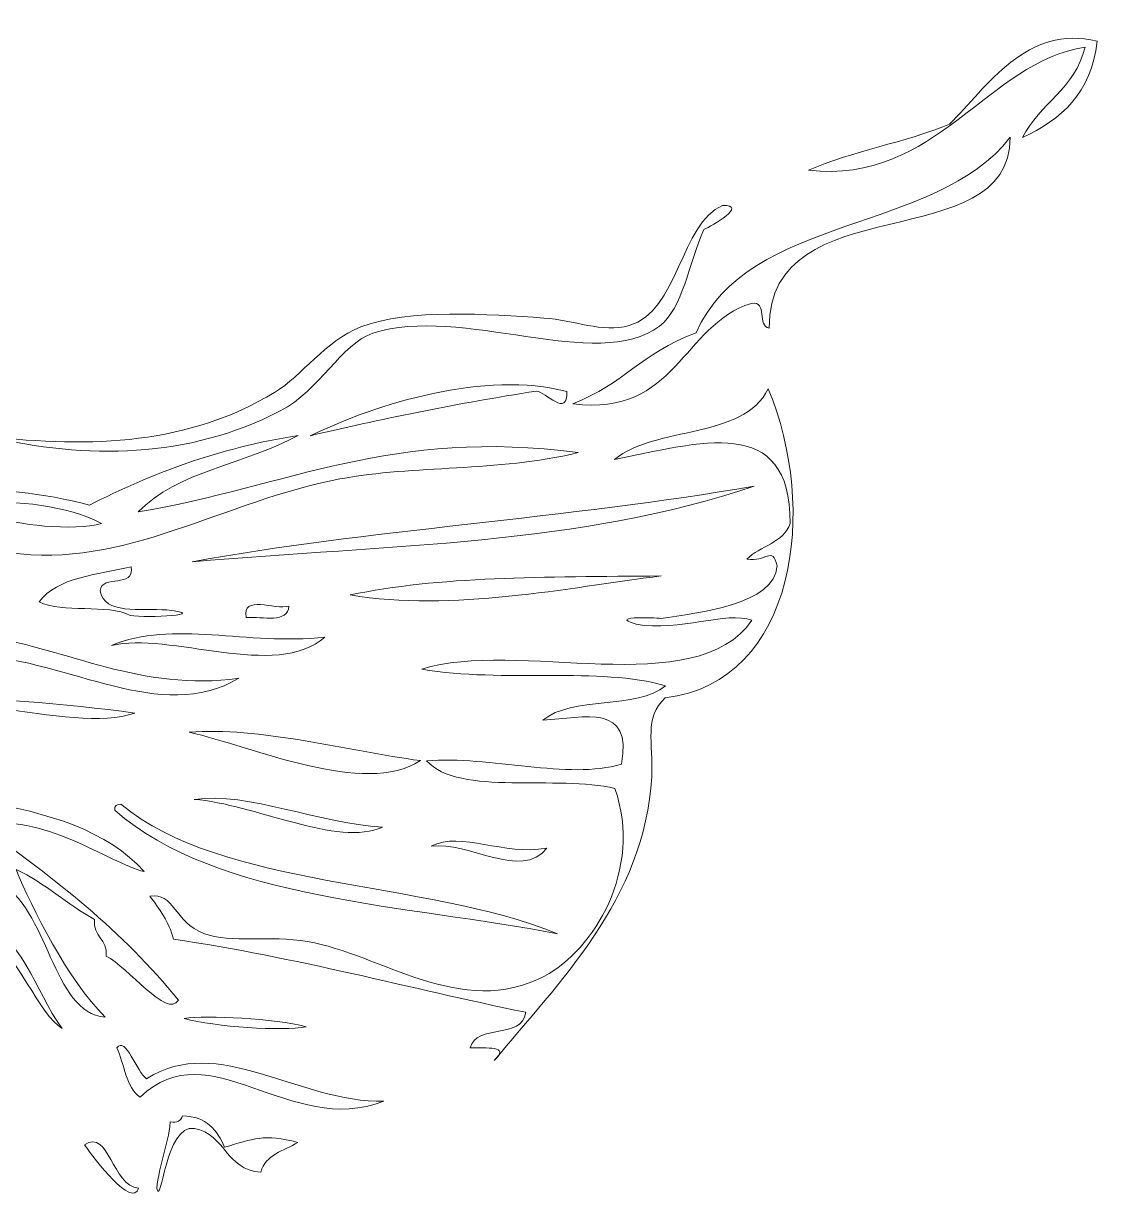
# Model space of a CAD drawing. Extents: x -34 to 197, y 103 to 243.
# Drawn here: x 156.04 to 173.23, y 203.14 to 222.12 of the extents above; entities that cross this region are included whole.
import ezdxf

# ---------------------------------------------------------------- set-up
doc = ezdxf.new("R2010")
doc.units = 0
doc.layers.add('OUTER_WALLET', color=7, linetype='CONTINUOUS', lineweight=5, true_color=0xffffff)

msp = doc.modelspace()

# ---------------------------------------------------------------- linework, layer by layer
at = {"layer": 'OUTER_WALLET'}
for points, knots in [([(173.235, 221.841), (173.136, 221.016), (172.658, 220.583), (172.036, 220.3), (172.313, 220.842), (172.879, 221.083), (173.038, 221.747), (171.486, 221.522), (170.651, 219.541), (168.611, 219.774), (169.3, 220.087), (170.165, 220.217), (170.869, 220.516), (171.466, 221.109), (172.105, 222.123), (173.235, 221.841)], [0, 0, 0, 0, 1, 1, 1, 2, 2, 2, 3, 3, 3, 4, 4, 4, 5, 5, 5, 5]), ([(171.841, 220.303), (171.833, 218.357), (167.966, 219.547), (167.981, 217.247), (167.78, 217.277), (167.965, 217.68), (167.695, 217.643), (166.569, 217.285), (166.506, 215.826), (164.836, 216.033), (165.678, 216.368), (165.903, 216.826), (166.808, 217.17), (167.65, 219.08), (170.649, 218.756), (171.841, 220.303)], [0, 0, 0, 0, 1, 1, 1, 2, 2, 2, 3, 3, 3, 4, 4, 4, 5, 5, 5, 5]), ([(155.456, 215.513), (157.144, 215.318), (158.694, 215.387), (160.055, 216.214), (160.513, 216.491), (160.854, 217.033), (161.441, 217.264), (162.209, 217.565), (163.492, 217.465), (164.372, 217.408), (164.851, 217.376), (165.309, 217.165), (165.736, 217.286), (166.523, 217.509), (166.564, 218.928), (167.234, 219.213), (167.651, 219.222), (167.065, 218.878), (166.934, 218.827), (166.688, 218.278), (166.598, 217.561), (166.224, 217.278), (165.229, 216.523), (163.037, 217.63), (161.634, 217.163), (161.113, 216.989), (160.791, 216.252), (160.148, 215.919), (158.672, 215.154), (157.057, 215.139), (155.456, 215.513)], [0, 0, 0, 0, 1, 1, 1, 2, 2, 2, 3, 3, 3, 4, 4, 4, 5, 5, 5, 6, 6, 6, 7, 7, 7, 8, 8, 8, 9, 9, 9, 10, 10, 10, 10]), ([(164.741, 216.23), (164.755, 215.801), (164.394, 216.225), (164.254, 216.238), (162.935, 216.027), (161.969, 215.833), (160.629, 215.521), (161.698, 216.041), (163.437, 216.573), (164.741, 216.23)], [0, 0, 0, 0, 1, 1, 1, 2, 2, 2, 3, 3, 3, 3]), ([(165.509, 209.871), (164.6, 210.097), (163.017, 209.737), (162.491, 210.314), (163.507, 210.397), (164.761, 210.002), (165.613, 210.26), (165.8, 211.24), (165.032, 211.003), (164.357, 210.965), (164.811, 211.356), (165.866, 211.125), (166.319, 211.517), (165.275, 211.822), (163.717, 211.559), (162.419, 211.78), (163.915, 212.273), (166.808, 211.25), (167.704, 212.566), (167.3, 212.716), (166.543, 212.378), (165.848, 212.501), (165.345, 212.651), (166.292, 212.6), (166.24, 212.592), (166.867, 212.686), (168.065, 212.818), (168.11, 213.437), (168.026, 213.767), (167.929, 213.489), (167.623, 213.544), (167.833, 213.757), (168.205, 213.802), (168.317, 214.117), (168.32, 215.888), (166.863, 215.407), (165.504, 215.143), (166.164, 215.684), (167.562, 215.461), (167.964, 216.271), (168.766, 214.371), (168.424, 211.579), (166.315, 211.321), (165.967, 211.005), (166.128, 210.609), (166.098, 210.056), (165.993, 208.1), (164.601, 206.759), (163.578, 205.512), (163.841, 205.757), (163.448, 205.708), (163.192, 205.714), (163.286, 206.113), (164.03, 205.839), (164.08, 206.284), (162.196, 206.672), (160.42, 207.163), (158.438, 207.456), (158.371, 207.743), (158.211, 207.94), (158.06, 208.146), (158.448, 208.214), (158.451, 207.726), (158.928, 207.546), (159.362, 207.381), (159.98, 207.523), (160.586, 207.419), (161.753, 207.218), (163.059, 206.166), (164.383, 206.865), (165.165, 207.277), (165.963, 208.566), (165.509, 209.871)], [0, 0, 0, 0, 1, 1, 1, 2, 2, 2, 3, 3, 3, 4, 4, 4, 5, 5, 5, 6, 6, 6, 7, 7, 7, 8, 8, 8, 9, 9, 9, 10, 10, 10, 11, 11, 11, 12, 12, 12, 13, 13, 13, 14, 14, 14, 15, 15, 15, 16, 16, 16, 17, 17, 17, 18, 18, 18, 19, 19, 19, 20, 20, 20, 21, 21, 21, 22, 22, 22, 23, 23, 23, 24, 24, 24, 24]), ([(164.92, 215.251), (163.598, 214.937), (162.318, 215.056), (161.105, 214.829), (159.251, 214.481), (157.648, 213.375), (155.814, 213.652), (155.622, 213.723), (155.847, 214.196), (155.629, 214.241), (155.826, 214.088), (156.865, 213.993), (157.286, 214.115), (156.16, 214.702), (154.327, 214.4), (152.7, 214.292), (153.99, 214.747), (155.622, 214.796), (157.095, 214.411), (158.082, 214.913), (159.153, 215.327), (160.434, 215.524), (159.622, 215.074), (158.49, 214.954), (157.875, 214.3), (160.266, 214.708), (161.948, 215.649), (164.92, 215.251)], [0, 0, 0, 0, 1, 1, 1, 2, 2, 2, 3, 3, 3, 4, 4, 4, 5, 5, 5, 6, 6, 6, 7, 7, 7, 8, 8, 8, 9, 9, 9, 9]), ([(167.741, 214.713), (164.963, 213.772), (161.885, 213.771), (158.739, 213.504), (161.476, 214.003), (164.769, 214.202), (167.741, 214.713)], [0, 0, 0, 0, 1, 1, 1, 2, 2, 2, 2]), ([(156.287, 212.863), (156.581, 213.255), (157.214, 213.295), (157.762, 213.423), (157.818, 213.067), (157.295, 213.31), (157.267, 213.041), (157.321, 212.646), (157.908, 212.765), (158.335, 212.73), (159.059, 212.651), (158.016, 212.599), (157.748, 212.642), (157.384, 212.834), (156.652, 212.671), (156.287, 212.863)], [0, 0, 0, 0, 1, 1, 1, 2, 2, 2, 3, 3, 3, 4, 4, 4, 5, 5, 5, 5]), ([(166.252, 213.275), (164.734, 213.087), (162.915, 212.695), (161.268, 212.971), (162.677, 213.269), (164.365, 213.261), (166.252, 213.275)], [0, 0, 0, 0, 1, 1, 1, 2, 2, 2, 2]), ([(160.289, 212.793), (160.27, 212.514), (159.879, 212.622), (159.602, 212.61), (159.531, 212.982), (160.065, 212.726), (160.289, 212.793)], [0, 0, 0, 0, 1, 1, 1, 2, 2, 2, 2]), ([(159.487, 211.636), (158.231, 210.896), (156.766, 211.924), (155.297, 212.002), (153.113, 212.117), (150.472, 211.659), (148.749, 211.628), (149.342, 212.272), (151.005, 211.81), (151.883, 212.159), (151.232, 212.477), (150.376, 212.004), (149.837, 212.39), (151.107, 212.727), (152.544, 212.691), (153.843, 212.613), (153.565, 212.471), (153.166, 212.452), (152.766, 212.437), (153.626, 212.098), (154.616, 212.42), (155.497, 212.291), (156.716, 212.114), (157.927, 211.416), (159.487, 211.636)], [0, 0, 0, 0, 1, 1, 1, 2, 2, 2, 3, 3, 3, 4, 4, 4, 5, 5, 5, 6, 6, 6, 7, 7, 7, 8, 8, 8, 8]), ([(160.866, 212.295), (160.083, 211.602), (158.366, 212.39), (157.446, 212.16), (158.424, 212.576), (159.621, 212.155), (160.866, 212.295)], [0, 0, 0, 0, 1, 1, 1, 2, 2, 2, 2]), ([(155.92, 208.574), (156.169, 207.95), (156.745, 206.813), (157.343, 206.207), (156.488, 206.278), (156.447, 207.964), (155.624, 208.384), (154.417, 208.011), (153.872, 206.953), (152.951, 206.283), (153.693, 206.41), (154.633, 207.19), (155.223, 207.805), (156.035, 207.534), (156.205, 206.644), (156.657, 206.023), (156.304, 206.228), (155.921, 207.231), (155.415, 207.607), (154.602, 206.892), (153.681, 206.29), (152.65, 205.8), (152.628, 204.796), (152.467, 203.937), (152.118, 203.271), (151.748, 203.33), (151.659, 203.66), (151.544, 203.965), (151.773, 203.931), (151.72, 203.623), (152.027, 203.663), (152.325, 204.127), (152.509, 205.091), (152.356, 205.708), (151.948, 205.666), (152.036, 205.111), (151.852, 204.838), (151.553, 204.773), (151.498, 204.944), (151.268, 204.946), (151.256, 205.158), (151.615, 204.984), (151.758, 205.035), (151.998, 206.839), (153.979, 206.842), (154.548, 208.305), (154.961, 208.342), (155.081, 208.681), (155.627, 208.579), (155.51, 209.003), (154.991, 208.923), (154.754, 208.888), (153.911, 208.761), (152.238, 206.562), (151.479, 205.82), (148.206, 206.37), (144.412, 206.404), (141.254, 207.268), (143.137, 207.554), (145.042, 206.673), (147.195, 206.481), (148.58, 206.358), (150.03, 206.25), (151.387, 206.115), (152.279, 207.012), (153.131, 207.951), (153.973, 208.901), (152.648, 208.892), (152.196, 207.884), (150.926, 207.685), (149.541, 207.468), (148.128, 208.225), (146.735, 208.052), (144.836, 207.815), (142.956, 209.479), (141.466, 208.24), (141.55, 207.874), (142.248, 208.1), (142.634, 208.025), (142.203, 207.758), (141.273, 207.649), (140.679, 207.864), (142.686, 209.628), (145.71, 210.337), (148.068, 211.738), (147.951, 211.495), (147.673, 211.417), (147.666, 211.061), (148.766, 210.982), (149.703, 211.071), (150.501, 211.304), (150.15, 210.688), (149.121, 211.022), (148.541, 210.851), (149.048, 210.252), (150.721, 210.601), (151.562, 210.603), (150.436, 210.16), (149.416, 210.511), (147.849, 210.375), (147.706, 210.788), (148.354, 210.381), (148.342, 210.659), (148.01, 211.023), (146.603, 210.941), (146.777, 210.491), (146.014, 210.626), (145.307, 210.374), (145.401, 209.929), (144.896, 209.888), (144.329, 209.913), (144.125, 209.561), (144.625, 209.18), (145.669, 209.325), (146.264, 209.035), (147.271, 210.133), (148.687, 208.726), (150.063, 208.579), (151.753, 208.398), (153.466, 209.007), (154.766, 209.57), (153.925, 209.826), (152.941, 209.793), (152.034, 209.618), (151.694, 209.553), (151.386, 209.284), (151.051, 209.245), (149.847, 209.106), (148.8, 209.813), (147.546, 209.794), (150.106, 209.502), (153.145, 209.841), (155.849, 210.137), (155.7, 209.96), (155.438, 209.901), (155.353, 209.658), (156.437, 209.49), (157.388, 209.192), (157.969, 208.538), (157.41, 208.678), (156.316, 209.509), (155.346, 209.268), (156.519, 208.449), (157.636, 207.577), (158.519, 206.479), (158.335, 206.172), (157.713, 207.021), (157.36, 207.182), (157.39, 207.467), (157.145, 207.486), (157.175, 207.771), (156.731, 208.014), (156.386, 208.353), (155.92, 208.574)], [0, 0, 0, 0, 1, 1, 1, 2, 2, 2, 3, 3, 3, 4, 4, 4, 5, 5, 5, 6, 6, 6, 7, 7, 7, 8, 8, 8, 9, 9, 9, 10, 10, 10, 11, 11, 11, 12, 12, 12, 13, 13, 13, 14, 14, 14, 15, 15, 15, 16, 16, 16, 17, 17, 17, 18, 18, 18, 19, 19, 19, 20, 20, 20, 21, 21, 21, 22, 22, 22, 23, 23, 23, 24, 24, 24, 25, 25, 25, 26, 26, 26, 27, 27, 27, 28, 28, 28, 29, 29, 29, 30, 30, 30, 31, 31, 31, 32, 32, 32, 33, 33, 33, 34, 34, 34, 35, 35, 35, 36, 36, 36, 37, 37, 37, 38, 38, 38, 39, 39, 39, 40, 40, 40, 41, 41, 41, 42, 42, 42, 43, 43, 43, 44, 44, 44, 45, 45, 45, 46, 46, 46, 47, 47, 47, 48, 48, 48, 49, 49, 49, 50, 50, 50, 51, 51, 51, 51]), ([(157.818, 211.079), (156.801, 210.715), (154.498, 211.655), (153.23, 211.061), (153.734, 210.845), (154.447, 210.83), (155.079, 210.736), (154.275, 210.551), (153.167, 210.918), (152.247, 210.688), (152.32, 210.778), (152.427, 210.833), (152.543, 210.878), (152.123, 211.213), (151.444, 210.888), (150.691, 211.008), (152.715, 211.481), (155.586, 211.383), (157.818, 211.079)], [0, 0, 0, 0, 1, 1, 1, 2, 2, 2, 3, 3, 3, 4, 4, 4, 5, 5, 5, 6, 6, 6, 6]), ([(162.393, 210.316), (161.5, 209.733), (159.711, 210.542), (158.692, 210.771), (159.784, 210.867), (161.23, 210.473), (162.393, 210.316)], [0, 0, 0, 0, 1, 1, 1, 2, 2, 2, 2]), ([(161.789, 209.252), (161.071, 208.922), (159.73, 209.623), (158.77, 209.696), (159.659, 209.817), (160.754, 209.309), (161.789, 209.252)], [0, 0, 0, 0, 1, 1, 1, 2, 2, 2, 2]), ([(164.59, 207.544), (162.205, 208.011), (159.146, 208.07), (157.499, 209.523), (157.482, 209.606), (157.538, 209.614), (157.597, 209.618), (159.235, 208.258), (162.444, 208.414), (164.59, 207.544)], [0, 0, 0, 0, 1, 1, 1, 2, 2, 2, 3, 3, 3, 3]), ([(164.418, 208.913), (164.009, 208.389), (163.171, 209.031), (162.565, 208.946), (163.055, 209.193), (163.722, 208.787), (164.418, 208.913)], [0, 0, 0, 0, 1, 1, 1, 2, 2, 2, 2]), ([(160.562, 206.053), (160.184, 205.978), (159.105, 206.051), (158.612, 206.184), (158.969, 206.239), (160.066, 206.184), (160.562, 206.053)], [0, 0, 0, 0, 1, 1, 1, 2, 2, 2, 2]), ([(158.009, 205.218), (159.148, 205.957), (160.459, 204.828), (161.81, 204.859), (160.301, 204.273), (159.027, 206.001), (157.906, 204.927), (157.673, 205.086), (157.657, 205.454), (157.53, 205.715), (157.67, 205.906), (157.853, 205.33), (158.009, 205.218)], [0, 0, 0, 0, 1, 1, 1, 2, 2, 2, 3, 3, 3, 4, 4, 4, 4]), ([(159.259, 204.123), (159.711, 204.255), (159.896, 204.343), (160.431, 204.2), (160.211, 204.064), (159.914, 204.008), (159.837, 203.723), (159.278, 203.758), (159.273, 204.329), (158.776, 204.424), (158.302, 204.488), (158.249, 203.157), (158.173, 203.459), (158.208, 203.853), (158.353, 204.134), (158.387, 204.529), (158.5, 204.511), (158.561, 204.547), (158.584, 204.623), (158.977, 204.619), (159.138, 204.39), (159.259, 204.123)], [0, 0, 0, 0, 1, 1, 1, 2, 2, 2, 3, 3, 3, 4, 4, 4, 5, 5, 5, 6, 6, 6, 7, 7, 7, 7]), ([(157.881, 203.464), (157.773, 203.144), (157.187, 203.916), (157.014, 204.162), (157.415, 204.417), (157.455, 203.503), (157.881, 203.464)], [0, 0, 0, 0, 1, 1, 1, 2, 2, 2, 2])]:
    msp.add_open_spline(points, degree=3, knots=knots, dxfattribs=at)
at = {"layer": 'OUTER_WALLET', "color": 7, "true_color": 0xffffff}
for points, knots in [([(170.869, 220.516), (170.165, 220.217), (169.3, 220.087), (168.611, 219.774), (170.651, 219.541), (171.486, 221.522), (173.038, 221.747), (172.879, 221.083), (172.313, 220.842), (172.036, 220.3), (172.658, 220.583), (173.136, 221.016), (173.235, 221.841), (172.105, 222.123), (171.466, 221.109), (170.869, 220.516)], [0, 0, 0, 0, 1, 1, 1, 2, 2, 2, 3, 3, 3, 4, 4, 4, 5, 5, 5, 5]), ([(166.808, 217.17), (165.903, 216.826), (165.678, 216.368), (164.836, 216.033), (166.506, 215.826), (166.569, 217.285), (167.695, 217.643), (167.965, 217.68), (167.78, 217.277), (167.981, 217.247), (167.966, 219.547), (171.833, 218.357), (171.841, 220.303), (170.649, 218.756), (167.65, 219.08), (166.808, 217.17)], [0, 0, 0, 0, 1, 1, 1, 2, 2, 2, 3, 3, 3, 4, 4, 4, 5, 5, 5, 5]), ([(160.148, 215.919), (160.791, 216.252), (161.113, 216.989), (161.634, 217.163), (163.037, 217.63), (165.229, 216.523), (166.224, 217.278), (166.598, 217.561), (166.688, 218.278), (166.934, 218.827), (167.065, 218.878), (167.651, 219.222), (167.234, 219.213), (166.564, 218.928), (166.523, 217.509), (165.736, 217.286), (165.309, 217.165), (164.851, 217.376), (164.372, 217.408), (163.492, 217.465), (162.209, 217.565), (161.441, 217.264), (160.854, 217.033), (160.513, 216.491), (160.055, 216.214), (158.694, 215.387), (157.144, 215.318), (155.456, 215.513), (157.057, 215.139), (158.672, 215.154), (160.148, 215.919)], [0, 0, 0, 0, 1, 1, 1, 2, 2, 2, 3, 3, 3, 4, 4, 4, 5, 5, 5, 6, 6, 6, 7, 7, 7, 8, 8, 8, 9, 9, 9, 10, 10, 10, 10]), ([(160.629, 215.521), (161.969, 215.833), (162.935, 216.027), (164.254, 216.238), (164.394, 216.225), (164.755, 215.801), (164.741, 216.23), (163.437, 216.573), (161.698, 216.041), (160.629, 215.521)], [0, 0, 0, 0, 1, 1, 1, 2, 2, 2, 3, 3, 3, 3]), ([(164.383, 206.865), (163.059, 206.166), (161.753, 207.218), (160.586, 207.419), (159.98, 207.523), (159.362, 207.381), (158.928, 207.546), (158.451, 207.726), (158.448, 208.214), (158.06, 208.146), (158.211, 207.94), (158.371, 207.743), (158.438, 207.456), (160.42, 207.163), (162.196, 206.672), (164.08, 206.284), (164.03, 205.839), (163.286, 206.113), (163.192, 205.714), (163.448, 205.708), (163.841, 205.757), (163.578, 205.512), (164.601, 206.759), (165.993, 208.1), (166.098, 210.056), (166.128, 210.609), (165.967, 211.005), (166.315, 211.321), (168.424, 211.579), (168.766, 214.371), (167.964, 216.271), (167.562, 215.461), (166.164, 215.684), (165.504, 215.143), (166.863, 215.407), (168.32, 215.888), (168.317, 214.117), (168.205, 213.802), (167.833, 213.757), (167.623, 213.544), (167.929, 213.489), (168.026, 213.767), (168.11, 213.437), (168.065, 212.818), (166.867, 212.686), (166.24, 212.592), (166.292, 212.6), (165.345, 212.651), (165.848, 212.501), (166.543, 212.378), (167.3, 212.716), (167.704, 212.566), (166.808, 211.25), (163.915, 212.273), (162.419, 211.78), (163.717, 211.559), (165.275, 211.822), (166.319, 211.517), (165.866, 211.125), (164.811, 211.356), (164.357, 210.965), (165.032, 211.003), (165.8, 211.24), (165.613, 210.26), (164.761, 210.002), (163.507, 210.397), (162.491, 210.314), (163.017, 209.737), (164.6, 210.097), (165.509, 209.871), (165.963, 208.566), (165.165, 207.277), (164.383, 206.865)], [0, 0, 0, 0, 1, 1, 1, 2, 2, 2, 3, 3, 3, 4, 4, 4, 5, 5, 5, 6, 6, 6, 7, 7, 7, 8, 8, 8, 9, 9, 9, 10, 10, 10, 11, 11, 11, 12, 12, 12, 13, 13, 13, 14, 14, 14, 15, 15, 15, 16, 16, 16, 17, 17, 17, 18, 18, 18, 19, 19, 19, 20, 20, 20, 21, 21, 21, 22, 22, 22, 23, 23, 23, 24, 24, 24, 24]), ([(157.875, 214.3), (158.49, 214.954), (159.622, 215.074), (160.434, 215.524), (159.153, 215.327), (158.082, 214.913), (157.095, 214.411), (155.622, 214.796), (153.99, 214.747), (152.7, 214.292), (154.327, 214.4), (156.16, 214.702), (157.286, 214.115), (156.865, 213.993), (155.826, 214.088), (155.629, 214.241), (155.847, 214.196), (155.622, 213.723), (155.814, 213.652), (157.648, 213.375), (159.251, 214.481), (161.105, 214.829), (162.318, 215.056), (163.598, 214.937), (164.92, 215.251), (161.948, 215.649), (160.266, 214.708), (157.875, 214.3)], [0, 0, 0, 0, 1, 1, 1, 2, 2, 2, 3, 3, 3, 4, 4, 4, 5, 5, 5, 6, 6, 6, 7, 7, 7, 8, 8, 8, 9, 9, 9, 9]), ([(158.739, 213.504), (161.885, 213.771), (164.963, 213.772), (167.741, 214.713), (164.769, 214.202), (161.476, 214.003), (158.739, 213.504)], [0, 0, 0, 0, 1, 1, 1, 2, 2, 2, 2]), ([(157.748, 212.642), (158.016, 212.599), (159.059, 212.651), (158.335, 212.73), (157.908, 212.765), (157.321, 212.646), (157.267, 213.041), (157.295, 213.31), (157.818, 213.067), (157.762, 213.423), (157.214, 213.295), (156.581, 213.255), (156.287, 212.863), (156.652, 212.671), (157.384, 212.834), (157.748, 212.642)], [0, 0, 0, 0, 1, 1, 1, 2, 2, 2, 3, 3, 3, 4, 4, 4, 5, 5, 5, 5]), ([(161.268, 212.971), (162.915, 212.695), (164.734, 213.087), (166.252, 213.275), (164.365, 213.261), (162.677, 213.269), (161.268, 212.971)], [0, 0, 0, 0, 1, 1, 1, 2, 2, 2, 2]), ([(159.602, 212.61), (159.879, 212.622), (160.27, 212.514), (160.289, 212.793), (160.065, 212.726), (159.531, 212.982), (159.602, 212.61)], [0, 0, 0, 0, 1, 1, 1, 2, 2, 2, 2]), ([(155.497, 212.291), (154.616, 212.42), (153.626, 212.098), (152.766, 212.437), (153.166, 212.452), (153.565, 212.471), (153.843, 212.613), (152.544, 212.691), (151.107, 212.727), (149.837, 212.39), (150.376, 212.004), (151.232, 212.477), (151.883, 212.159), (151.005, 211.81), (149.342, 212.272), (148.749, 211.628), (150.472, 211.659), (153.113, 212.117), (155.297, 212.002), (156.766, 211.924), (158.231, 210.896), (159.487, 211.636), (157.927, 211.416), (156.716, 212.114), (155.497, 212.291)], [0, 0, 0, 0, 1, 1, 1, 2, 2, 2, 3, 3, 3, 4, 4, 4, 5, 5, 5, 6, 6, 6, 7, 7, 7, 8, 8, 8, 8]), ([(157.446, 212.16), (158.366, 212.39), (160.083, 211.602), (160.866, 212.295), (159.621, 212.155), (158.424, 212.576), (157.446, 212.16)], [0, 0, 0, 0, 1, 1, 1, 2, 2, 2, 2]), ([(157.175, 207.771), (157.145, 207.486), (157.39, 207.467), (157.36, 207.182), (157.713, 207.021), (158.335, 206.172), (158.519, 206.479), (157.636, 207.577), (156.519, 208.449), (155.346, 209.268), (156.316, 209.509), (157.41, 208.678), (157.969, 208.538), (157.388, 209.192), (156.437, 209.49), (155.353, 209.658), (155.438, 209.901), (155.7, 209.96), (155.849, 210.137), (153.145, 209.841), (150.106, 209.502), (147.546, 209.794), (148.8, 209.813), (149.847, 209.106), (151.051, 209.245), (151.386, 209.284), (151.694, 209.553), (152.034, 209.618), (152.941, 209.793), (153.925, 209.826), (154.766, 209.57), (153.466, 209.007), (151.753, 208.398), (150.063, 208.579), (148.687, 208.726), (147.271, 210.133), (146.264, 209.035), (145.669, 209.325), (144.625, 209.18), (144.125, 209.561), (144.329, 209.913), (144.896, 209.888), (145.401, 209.929), (145.307, 210.374), (146.014, 210.626), (146.777, 210.491), (146.603, 210.941), (148.01, 211.023), (148.342, 210.659), (148.354, 210.381), (147.706, 210.788), (147.849, 210.375), (149.416, 210.511), (150.436, 210.16), (151.562, 210.603), (150.721, 210.601), (149.048, 210.252), (148.541, 210.851), (149.121, 211.022), (150.15, 210.688), (150.501, 211.304), (149.703, 211.071), (148.766, 210.982), (147.666, 211.061), (147.673, 211.417), (147.951, 211.495), (148.068, 211.738), (145.71, 210.337), (142.686, 209.628), (140.679, 207.864), (141.273, 207.649), (142.203, 207.758), (142.634, 208.025), (142.248, 208.1), (141.55, 207.874), (141.466, 208.24), (142.956, 209.479), (144.836, 207.815), (146.735, 208.052), (148.128, 208.225), (149.541, 207.468), (150.926, 207.685), (152.196, 207.884), (152.648, 208.892), (153.973, 208.901), (153.131, 207.951), (152.279, 207.012), (151.387, 206.115), (150.03, 206.25), (148.58, 206.358), (147.195, 206.481), (145.042, 206.673), (143.137, 207.554), (141.254, 207.268), (144.412, 206.404), (148.206, 206.37), (151.479, 205.82), (152.238, 206.562), (153.911, 208.761), (154.754, 208.888), (154.991, 208.923), (155.51, 209.003), (155.627, 208.579), (155.081, 208.681), (154.961, 208.342), (154.548, 208.305), (153.979, 206.842), (151.998, 206.839), (151.758, 205.035), (151.615, 204.984), (151.256, 205.158), (151.268, 204.946), (151.498, 204.944), (151.553, 204.773), (151.852, 204.838), (152.036, 205.111), (151.948, 205.666), (152.356, 205.708), (152.509, 205.091), (152.325, 204.127), (152.027, 203.663), (151.72, 203.623), (151.773, 203.931), (151.544, 203.965), (151.659, 203.66), (151.748, 203.33), (152.118, 203.271), (152.467, 203.937), (152.628, 204.796), (152.65, 205.8), (153.681, 206.29), (154.602, 206.892), (155.415, 207.607), (155.921, 207.231), (156.304, 206.228), (156.657, 206.023), (156.205, 206.644), (156.035, 207.534), (155.223, 207.805), (154.633, 207.19), (153.693, 206.41), (152.951, 206.283), (153.872, 206.953), (154.417, 208.011), (155.624, 208.384), (156.447, 207.964), (156.488, 206.278), (157.343, 206.207), (156.745, 206.813), (156.169, 207.95), (155.92, 208.574), (156.386, 208.353), (156.731, 208.014), (157.175, 207.771)], [0, 0, 0, 0, 1, 1, 1, 2, 2, 2, 3, 3, 3, 4, 4, 4, 5, 5, 5, 6, 6, 6, 7, 7, 7, 8, 8, 8, 9, 9, 9, 10, 10, 10, 11, 11, 11, 12, 12, 12, 13, 13, 13, 14, 14, 14, 15, 15, 15, 16, 16, 16, 17, 17, 17, 18, 18, 18, 19, 19, 19, 20, 20, 20, 21, 21, 21, 22, 22, 22, 23, 23, 23, 24, 24, 24, 25, 25, 25, 26, 26, 26, 27, 27, 27, 28, 28, 28, 29, 29, 29, 30, 30, 30, 31, 31, 31, 32, 32, 32, 33, 33, 33, 34, 34, 34, 35, 35, 35, 36, 36, 36, 37, 37, 37, 38, 38, 38, 39, 39, 39, 40, 40, 40, 41, 41, 41, 42, 42, 42, 43, 43, 43, 44, 44, 44, 45, 45, 45, 46, 46, 46, 47, 47, 47, 48, 48, 48, 49, 49, 49, 50, 50, 50, 51, 51, 51, 51]), ([(150.691, 211.008), (151.444, 210.888), (152.123, 211.213), (152.543, 210.878), (152.427, 210.833), (152.32, 210.778), (152.247, 210.688), (153.167, 210.918), (154.275, 210.551), (155.079, 210.736), (154.447, 210.83), (153.734, 210.845), (153.23, 211.061), (154.498, 211.655), (156.801, 210.715), (157.818, 211.079), (155.586, 211.383), (152.715, 211.481), (150.691, 211.008)], [0, 0, 0, 0, 1, 1, 1, 2, 2, 2, 3, 3, 3, 4, 4, 4, 5, 5, 5, 6, 6, 6, 6]), ([(158.692, 210.771), (159.711, 210.542), (161.5, 209.733), (162.393, 210.316), (161.23, 210.473), (159.784, 210.867), (158.692, 210.771)], [0, 0, 0, 0, 1, 1, 1, 2, 2, 2, 2]), ([(158.77, 209.696), (159.73, 209.623), (161.071, 208.922), (161.789, 209.252), (160.754, 209.309), (159.659, 209.817), (158.77, 209.696)], [0, 0, 0, 0, 1, 1, 1, 2, 2, 2, 2]), ([(157.597, 209.618), (157.538, 209.614), (157.482, 209.606), (157.499, 209.523), (159.146, 208.07), (162.205, 208.011), (164.59, 207.544), (162.444, 208.414), (159.235, 208.258), (157.597, 209.618)], [0, 0, 0, 0, 1, 1, 1, 2, 2, 2, 3, 3, 3, 3]), ([(162.565, 208.946), (163.171, 209.031), (164.009, 208.389), (164.418, 208.913), (163.722, 208.787), (163.055, 209.193), (162.565, 208.946)], [0, 0, 0, 0, 1, 1, 1, 2, 2, 2, 2]), ([(158.612, 206.184), (159.105, 206.051), (160.184, 205.978), (160.562, 206.053), (160.066, 206.184), (158.969, 206.239), (158.612, 206.184)], [0, 0, 0, 0, 1, 1, 1, 2, 2, 2, 2]), ([(157.53, 205.715), (157.657, 205.454), (157.673, 205.086), (157.906, 204.927), (159.027, 206.001), (160.301, 204.273), (161.81, 204.859), (160.459, 204.828), (159.148, 205.957), (158.009, 205.218), (157.853, 205.33), (157.67, 205.906), (157.53, 205.715)], [0, 0, 0, 0, 1, 1, 1, 2, 2, 2, 3, 3, 3, 4, 4, 4, 4]), ([(158.584, 204.623), (158.561, 204.547), (158.5, 204.511), (158.387, 204.529), (158.353, 204.134), (158.208, 203.853), (158.173, 203.459), (158.249, 203.157), (158.302, 204.488), (158.776, 204.424), (159.273, 204.329), (159.278, 203.758), (159.837, 203.723), (159.914, 204.008), (160.211, 204.064), (160.431, 204.2), (159.896, 204.343), (159.711, 204.255), (159.259, 204.123), (159.138, 204.39), (158.977, 204.619), (158.584, 204.623)], [0, 0, 0, 0, 1, 1, 1, 2, 2, 2, 3, 3, 3, 4, 4, 4, 5, 5, 5, 6, 6, 6, 7, 7, 7, 7]), ([(157.014, 204.162), (157.187, 203.916), (157.773, 203.144), (157.881, 203.464), (157.455, 203.503), (157.415, 204.417), (157.014, 204.162)], [0, 0, 0, 0, 1, 1, 1, 2, 2, 2, 2])]:
    msp.add_open_spline(points, degree=3, knots=knots, dxfattribs=at)

doc.saveas('drawing.dxf')
